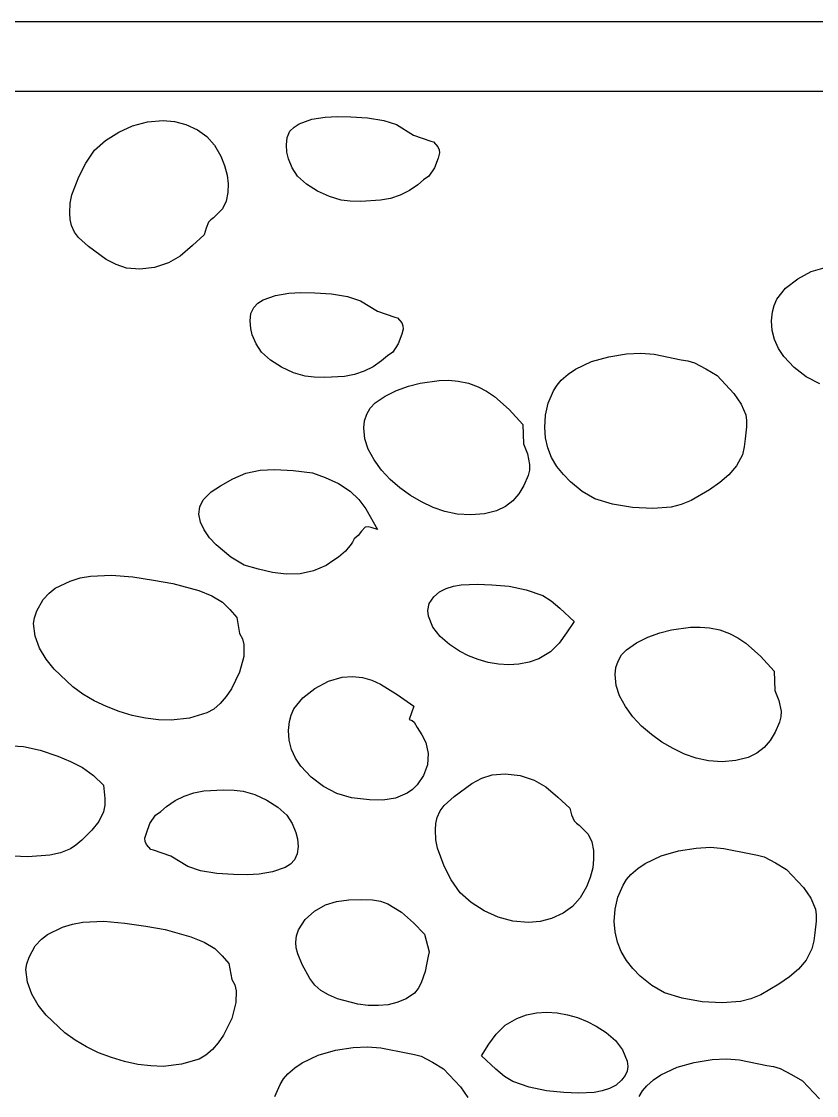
# Model space of a CAD drawing. Extents: x -1 to 541, y -138 to 3207.
# Drawn here: x 211.3 to 330.1, y 2119.5 to 2279.9 of the extents above; entities that cross this region are included whole.
import ezdxf

# ---------------------------------------------------------------- set-up
doc = ezdxf.new("R2010")
doc.units = 0

msp = doc.modelspace()

# ---------------------------------------------------------------- linework, layer by layer
at = {"layer": 'Calque_1'}
for p, q in [((83.9064, 2279.95), (524.124, 2279.95)), ((331.699, 2269.49), (188.197, 2269.49)), ((225.853391, 2263.400937), (227.938375, 2264.3425)), ((227.938375, 2264.3425), (230.143922, 2264.942812)), ((230.143922, 2264.942812), (232.475, 2265.17)), ((232.475, 2265.17), (234.213625, 2264.99375)), ((234.213625, 2264.99375), (235.899, 2264.54)), ((235.899, 2264.54), (237.636219, 2263.7425)), ((252.041016, 2264.178418), (252.821, 2264.679844)), ((252.821, 2264.679844), (254.6835, 2265.33875)), ((254.6835, 2265.33875), (256.67875, 2265.650781)), ((256.67875, 2265.650781), (258.482, 2265.75)), ((258.482, 2265.75), (260.545438, 2265.728281)), ((260.545438, 2265.728281), (263.0255, 2265.55375)), ((263.0255, 2265.55375), (265.450813, 2265.174844)), ((265.450813, 2265.174844), (267.35, 2264.54)), ((267.35, 2264.54), (269.903, 2262.95)), ((223.884, 2262.15), (225.853391, 2263.400937)), ((237.636219, 2263.7425), (239.02675, 2262.75)), ((239.02675, 2262.75), (240.159656, 2261.48)), ((251.002, 2262.6075), (251.416, 2263.54)), ((251.416, 2263.54), (252.041016, 2264.178418)), ((269.903, 2262.95), (272.477, 2262.09)), ((222.24, 2260.72), (223.884, 2262.15)), ((240.159656, 2261.48), (241.124, 2259.85)), ((250.894, 2261.51), (251.002, 2262.6075)), ((250.9905, 2260.40375), (250.894, 2261.51)), ((250.894, 2261.51), (250.894, 2261.51)), ((272.477, 2262.09), (272.892, 2261.96)), ((272.892, 2261.96), (273.527, 2261.23625)), ((273.527, 2261.23625), (273.717188, 2260.777344)), ((220.928625, 2258.785), (222.24, 2260.72)), ((241.124, 2259.85), (241.669375, 2258.45375)), ((251.198, 2259.44), (250.9905, 2260.40375)), ((251.777875, 2258.08375), (251.198, 2259.44)), ((273.545, 2259.53), (273.01025, 2258.10625)), ((273.763, 2260.31), (273.545, 2259.53)), ((273.717188, 2260.777344), (273.763, 2260.31)), ((219.885, 2256.73), (220.928625, 2258.785)), ((241.669375, 2258.45375), (242.055, 2256.99)), ((252.564, 2256.84), (251.777875, 2258.08375)), ((273.01025, 2258.10625), (272.18, 2256.84)), ((218.8585, 2254.03125), (219.885, 2256.73)), ((242.055, 2256.99), (242.187203, 2255.7175)), ((253.917344, 2255.640781), (252.564, 2256.84)), ((271.388, 2256.3), (270.517, 2255.54)), ((272.18, 2256.84), (271.388, 2256.3)), ((242.187203, 2255.7175), (242.172125, 2254.4)), ((255.57275, 2254.59625), (253.917344, 2255.640781)), ((269.264047, 2254.68), (267.908625, 2254)), ((270.517, 2255.54), (269.264047, 2254.68)), ((218.633719, 2252.810781), (218.8585, 2254.03125)), ((241.929984, 2253.12), (241.381, 2251.96)), ((242.172125, 2254.4), (241.929984, 2253.12)), ((257.356781, 2253.778594), (255.57275, 2254.59625)), ((259.096, 2253.26), (257.356781, 2253.778594)), ((260.449109, 2253.099375), (259.096, 2253.26)), ((262.042875, 2253.07), (260.449109, 2253.099375)), ((264.974, 2253.24), (262.042875, 2253.07)), ((266.471641, 2253.515), (264.974, 2253.24)), ((267.908625, 2254), (266.471641, 2253.515)), ((218.579, 2251.31), (218.633719, 2252.810781)), ((241.381, 2251.96), (240.016, 2250.62)), ((218.622125, 2250.365), (218.579, 2251.31)), ((218.816, 2249.45), (218.622125, 2250.365)), ((239.283, 2249.99), (238.908375, 2249.05375)), ((239.618, 2250.3275), (239.283, 2249.99)), ((240.016, 2250.62), (239.618, 2250.3275)), ((219.276375, 2248.459063), (218.816, 2249.45)), ((219.85, 2247.6875), (219.276375, 2248.459063)), ((238.908375, 2249.05375), (238.611, 2248.08)), ((221.37, 2246.33), (219.85, 2247.6875)), ((238.611, 2248.08), (236.856, 2246.455)), ((224.008625, 2244.39125), (221.37, 2246.33)), ((236.856, 2246.455), (235.047, 2244.89)), ((225.468234, 2243.617344), (224.008625, 2244.39125)), ((227.011, 2243.09), (225.468234, 2243.617344)), ((233.308187, 2243.892969), (231.197, 2243.21375)), ((235.047, 2244.89), (233.308187, 2243.892969)), ((229.001813, 2242.922656), (227.011, 2243.09)), ((231.197, 2243.21375), (229.001813, 2242.922656)), ((327.259, 2241.5225), (329.296312, 2242.604062)), ((329.296312, 2242.604062), (331.346, 2243.2)), ((325.463938, 2240.092188), (327.259, 2241.5225)), ((247.42, 2238.369844), (249.2825, 2239.02875)), ((249.2825, 2239.02875), (251.27775, 2239.340781)), ((251.27775, 2239.340781), (253.081, 2239.44)), ((253.081, 2239.44), (255.144437, 2239.4225)), ((255.144437, 2239.4225), (257.6245, 2239.2475)), ((257.6245, 2239.2475), (260.049812, 2238.86625)), ((260.049812, 2238.86625), (261.949, 2238.23)), ((324.141, 2238.45), (325.463938, 2240.092188)), ((245.6005, 2236.3025), (246.015, 2237.23)), ((246.015, 2237.23), (246.640016, 2237.868418)), ((246.640016, 2237.868418), (247.42, 2238.369844)), ((261.949, 2238.23), (264.503, 2236.65)), ((323.488, 2236.56), (323.737625, 2237.535)), ((323.737625, 2237.535), (324.141, 2238.45)), ((245.492, 2235.21), (245.6005, 2236.3025)), ((264.503, 2236.65), (267.076, 2235.78)), ((267.076, 2235.78), (267.491, 2235.65)), ((267.491, 2235.65), (268.126, 2234.92625)), ((323.331, 2235.22), (323.488, 2236.56)), ((245.589375, 2234.10375), (245.492, 2235.21)), ((245.492, 2235.21), (245.492, 2235.21)), ((245.797, 2233.14), (245.589375, 2234.10375)), ((268.126, 2234.92625), (268.316187, 2234.467344)), ((268.362, 2234), (268.144, 2233.22)), ((268.316187, 2234.467344), (268.362, 2234)), ((323.426141, 2233.792344), (323.331, 2235.22)), ((323.780125, 2232.41625), (323.426141, 2233.792344)), ((246.3765, 2231.77875), (245.797, 2233.14)), ((268.144, 2233.22), (267.609625, 2231.8)), ((324.374297, 2231.109531), (323.780125, 2232.41625)), ((247.163, 2230.53), (246.3765, 2231.77875)), ((267.609625, 2231.8), (266.779, 2230.53)), ((325.19, 2229.89), (324.374297, 2231.109531)), ((248.516062, 2229.330937), (247.163, 2230.53)), ((250.17175, 2228.2875), (248.516062, 2229.330937)), ((265.116, 2229.23), (263.863203, 2228.374219)), ((265.987, 2229.99), (265.116, 2229.23)), ((266.779, 2230.53), (265.987, 2229.99)), ((294.072344, 2227.993281), (296.467, 2229.12375)), ((296.467, 2229.12375), (299.043156, 2229.847344)), ((299.043156, 2229.847344), (301.699, 2230.27)), ((301.699, 2230.27), (303.859625, 2230.387344)), ((303.859625, 2230.387344), (305.82075, 2230.23375)), ((305.82075, 2230.23375), (309.875, 2229.41)), ((309.875, 2229.41), (310.879875, 2229.225)), ((310.879875, 2229.225), (311.854, 2228.95)), ((311.854, 2228.95), (313.557875, 2228.04625)), ((326.716906, 2228.25375), (325.19, 2229.89)), ((251.956062, 2227.472813), (250.17175, 2228.2875)), ((253.695, 2226.96), (251.956062, 2227.472813)), ((262.508125, 2227.69375), (261.071484, 2227.206406)), ((263.863203, 2228.374219), (262.508125, 2227.69375)), ((292.974895, 2227.242363), (294.072344, 2227.993281)), ((313.557875, 2228.04625), (315.219, 2227.06)), ((328.5395, 2226.8575), (326.716906, 2228.25375)), ((255.048125, 2226.797812), (253.695, 2226.96)), ((256.642, 2226.765), (255.048125, 2226.797812)), ((259.574, 2226.93), (256.642, 2226.765)), ((261.071484, 2227.206406), (259.574, 2226.93)), ((269.118875, 2225.477031), (270.88, 2225.92)), ((270.88, 2225.92), (273.707, 2226.30625)), ((273.707, 2226.30625), (275.13925, 2226.337656)), ((275.13925, 2226.337656), (276.561, 2226.22)), ((276.561, 2226.22), (278.118156, 2225.892344)), ((278.118156, 2225.892344), (279.524563, 2225.381875)), ((291.322484, 2225.594688), (291.961, 2226.35)), ((291.961, 2226.35), (292.974895, 2227.242363)), ((315.219, 2227.06), (317.72, 2224.3775)), ((330.572844, 2225.795), (328.5395, 2226.8575)), ((265.652125, 2223.983594), (267.339, 2224.82875)), ((267.339, 2224.82875), (269.118875, 2225.477031)), ((279.524563, 2225.381875), (280.805625, 2224.711094)), ((280.805625, 2224.711094), (281.98675, 2223.9025)), ((290.021, 2222.92), (290.792625, 2224.7475)), ((290.792625, 2224.7475), (291.322484, 2225.594688)), ((317.72, 2224.3775), (318.844313, 2222.79625)), ((263.418375, 2222.157969), (264.17, 2222.95)), ((264.17, 2222.95), (265.652125, 2223.983594)), ((281.98675, 2223.9025), (284.150813, 2221.961875)), ((289.60425, 2221.14375), (290.021, 2222.92)), ((318.844313, 2222.79625), (319.534, 2221.17)), ((262.575875, 2220.273906), (262.8925, 2221.25625)), ((262.8925, 2221.25625), (263.418375, 2222.157969)), ((284.150813, 2221.961875), (286.22, 2219.74)), ((289.483, 2219.3), (289.60425, 2221.14375)), ((319.534, 2221.17), (319.635219, 2220.311406)), ((262.452, 2219.24), (262.575875, 2220.273906)), ((286.22, 2219.74), (286.319, 2216.83)), ((319.60575, 2219.37875), (319.415, 2217.61)), ((319.635219, 2220.311406), (319.60575, 2219.37875)), ((262.603375, 2217.615), (262.451, 2219.24)), ((289.611469, 2217.752031), (289.483, 2219.3)), ((289.95275, 2216.23875), (289.611469, 2217.752031)), ((263.121, 2216.05), (262.603375, 2217.615)), ((286.319, 2216.83), (286.921125, 2215.33625)), ((290.510406, 2214.798594), (289.95275, 2216.23875)), ((319.28325, 2216.39875), (319, 2215.21)), ((319.415, 2217.61), (319.28325, 2216.39875)), ((264.005328, 2214.433418), (263.121, 2216.05)), ((286.921125, 2215.33625), (287.23, 2213.76)), ((291.288, 2213.47), (290.510406, 2214.798594)), ((319, 2215.21), (318.119031, 2213.543125)), ((244.849, 2212.47), (247.009375, 2212.90375)), ((247.009375, 2212.90375), (249.184, 2213.03)), ((249.184, 2213.03), (251.937875, 2212.8875)), ((251.937875, 2212.8875), (254.805, 2212.49)), ((265.11325, 2212.921719), (264.005328, 2214.433418)), ((266.410922, 2211.526973), (265.11325, 2212.921719)), ((287.195125, 2212.898281), (287.0155, 2212.13125)), ((287.23, 2213.76), (287.195125, 2212.898281)), ((292.263875, 2212.26875), (291.288, 2213.47)), ((318.119031, 2213.543125), (316.98325, 2212.2025)), ((241.068, 2210.58), (242.90375, 2211.63375)), ((242.90375, 2211.63375), (244.849, 2212.47)), ((254.805, 2212.49), (256.706, 2211.8)), ((256.706, 2211.8), (258.66925, 2210.925)), ((267.8645, 2210.26125), (266.410922, 2211.526973)), ((287.0155, 2212.13125), (286.339, 2210.63)), ((293.347, 2211.15), (292.263875, 2212.26875)), ((316.98325, 2212.2025), (315.623594, 2211.053125)), ((239.672375, 2209.655), (241.068, 2210.58)), ((258.66925, 2210.925), (260.427, 2209.78)), ((260.427, 2209.78), (261.710797, 2208.535625)), ((269.440141, 2209.136621), (267.8645, 2210.26125)), ((286.339, 2210.63), (285.596688, 2209.39375)), ((295.062625, 2209.745), (293.347, 2211.15)), ((296.989, 2208.64), (295.062625, 2209.745)), ((314.071, 2209.96), (311.350375, 2208.3625)), ((315.623594, 2211.053125), (314.071, 2209.96)), ((237.96725, 2207.43625), (238.495, 2208.46)), ((238.495, 2208.46), (239.672375, 2209.655)), ((261.710797, 2208.535625), (262.775125, 2207.1225)), ((271.104, 2208.165156), (269.440141, 2209.136621)), ((272.822234, 2207.358926), (271.104, 2208.165156)), ((284.7115, 2208.345), (283.630562, 2207.49125)), ((285.596688, 2209.39375), (284.7115, 2208.345)), ((299.604953, 2207.825781), (296.989, 2208.64)), ((311.350375, 2208.3625), (309.881641, 2207.763437)), ((237.834, 2206.36), (237.96725, 2207.43625)), ((262.775125, 2207.1225), (264.524, 2204.03)), ((274.561, 2206.73), (272.822234, 2207.358926)), ((276.404312, 2206.339375), (274.561, 2206.73)), ((282.301, 2206.84), (280.477938, 2206.375625)), ((283.630562, 2207.49125), (282.301, 2206.84)), ((302.586625, 2207.32375), (299.604953, 2207.825781)), ((305.609734, 2207.164844), (302.586625, 2207.32375)), ((308.35, 2207.38), (305.609734, 2207.164844)), ((309.881641, 2207.763437), (308.35, 2207.38)), ((238.06848, 2205.168379), (237.834, 2206.36)), ((238.624406, 2203.978281), (238.06848, 2205.168379)), ((278.4445, 2206.215), (276.404312, 2206.339375)), ((280.477938, 2206.375625), (278.4445, 2206.215)), ((239.427879, 2202.823105), (238.624406, 2203.978281)), ((262.103875, 2203.81375), (261.614, 2203.15)), ((262.683, 2204.38), (262.103875, 2203.81375)), ((263.114797, 2204.46875), (262.683, 2204.38)), ((263.578375, 2204.3625), (263.114797, 2204.46875)), ((264.524, 2204.03), (263.578375, 2204.3625)), ((240.405, 2201.73625), (239.427879, 2202.823105)), ((242.584594, 2199.901094), (240.405, 2201.73625)), ((260.585, 2201.85), (259.7065, 2200.82125)), ((260.783, 2202.17), (260.585, 2201.85)), ((261.001, 2202.63), (260.783, 2202.17)), ((261.614, 2203.15), (261.001, 2202.63)), ((259.7065, 2200.82125), (258.705, 2199.92)), ((244.572, 2198.74), (242.584594, 2199.901094)), ((246.722875, 2198.11875), (244.572, 2198.74)), ((256.864, 2198.68), (254.949922, 2197.852344)), ((257.992, 2199.46), (256.864, 2198.68)), ((258.705, 2199.92), (257.992, 2199.46)), ((220.119318, 2196.803242), (221.656922, 2197.093438)), ((221.656922, 2197.093438), (224.796875, 2197.2325)), ((224.796875, 2197.2325), (227.954641, 2196.962812)), ((227.954641, 2196.962812), (231.048, 2196.5)), ((248.807, 2197.64), (246.722875, 2198.11875)), ((250.876891, 2197.382031), (248.807, 2197.64)), ((252.939375, 2197.43625), (250.876891, 2197.382031)), ((254.949922, 2197.852344), (252.939375, 2197.43625)), ((215.464328, 2194.549687), (216.383625, 2195.2625)), ((216.383625, 2195.2625), (218.617, 2196.33)), ((218.617, 2196.33), (220.119318, 2196.803242)), ((231.048, 2196.5), (233.958, 2195.98)), ((233.958, 2195.98), (237.8075, 2194.91125)), ((273.779666, 2194.713633), (274.765516, 2195.240313)), ((274.765516, 2195.240313), (275.861826, 2195.591211)), ((275.861826, 2195.591211), (277.027875, 2195.7975)), ((277.027875, 2195.7975), (279.406297, 2195.900937)), ((279.406297, 2195.900937), (281.575, 2195.8)), ((281.575, 2195.8), (284.169, 2195.56)), ((284.169, 2195.56), (286.72875, 2195.02875)), ((214.559, 2193.58), (215.464328, 2194.549687)), ((237.8075, 2194.91125), (239.773969, 2194.125156)), ((239.773969, 2194.125156), (241.36, 2193.19)), ((272.245125, 2192.97125), (272.945, 2193.98)), ((272.945, 2193.98), (273.779666, 2194.713633)), ((286.72875, 2195.02875), (289.176, 2194.19)), ((289.176, 2194.19), (290.432234, 2193.405156)), ((213.646875, 2191.88625), (214.559, 2193.58)), ((241.36, 2193.19), (242.462125, 2192.095)), ((242.462125, 2192.095), (243.478, 2190.91)), ((272.026, 2191.94), (272.245125, 2192.97125)), ((290.432234, 2193.405156), (291.752875, 2192.30625)), ((291.752875, 2192.30625), (293.867, 2190.31)), ((213.154, 2190.02), (213.294922, 2190.867344)), ((213.294922, 2190.867344), (213.646875, 2191.88625)), ((243.478, 2190.91), (243.914, 2188.5)), ((272.134, 2191.12), (272.026, 2191.94)), ((272.795563, 2189.45625), (272.134, 2191.12)), ((213.392313, 2188.134375), (213.154, 2190.02)), ((273.879, 2188.0475), (272.795563, 2189.45625)), ((293.867, 2190.31), (292.753109, 2188.600156)), ((306.659875, 2188.617031), (308.421, 2189.06)), ((308.421, 2189.06), (311.248, 2189.44625)), ((311.248, 2189.44625), (312.68025, 2189.477656)), ((312.68025, 2189.477656), (314.102, 2189.36)), ((314.102, 2189.36), (315.659156, 2189.032344)), ((315.659156, 2189.032344), (317.065562, 2188.521875)), ((214.0435, 2186.335), (213.392313, 2188.134375)), ((243.914, 2188.5), (244.350531, 2187.719531)), ((244.350531, 2187.719531), (244.5585, 2186.86125)), ((275.242937, 2186.8675), (273.879, 2188.0475)), ((292.753109, 2188.600156), (291.655625, 2187.07875)), ((303.193125, 2187.123594), (304.88, 2187.96875)), ((304.88, 2187.96875), (306.659875, 2188.617031)), ((317.065562, 2188.521875), (318.346625, 2187.851094)), ((318.346625, 2187.851094), (319.52775, 2187.0425)), ((215.011937, 2184.670625), (214.0435, 2186.335)), ((244.5585, 2186.86125), (244.528, 2185.08)), ((276.746, 2185.89), (275.242937, 2186.8675)), ((278.10885, 2185.185977), (276.746, 2185.89)), ((290.347578, 2185.780469), (288.602, 2184.74)), ((291.655625, 2187.07875), (290.347578, 2185.780469)), ((300.959375, 2185.297969), (301.711, 2186.09)), ((301.711, 2186.09), (303.193125, 2187.123594)), ((319.52775, 2187.0425), (321.691813, 2185.101875)), ((216.202, 2183.19), (215.011937, 2184.670625)), ((244.528, 2185.08), (243.913266, 2182.724844)), ((279.545609, 2184.613438), (278.10885, 2185.185977)), ((281.036346, 2184.18668), (279.545609, 2184.613438)), ((282.561125, 2183.92), (281.036346, 2184.18668)), ((287.140385, 2184.223398), (285.633078, 2183.924062)), ((288.602, 2184.74), (287.140385, 2184.223398)), ((300.116875, 2183.413906), (300.4335, 2184.39625)), ((300.4335, 2184.39625), (300.959375, 2185.297969)), ((321.691813, 2185.101875), (323.761, 2182.88)), ((218.993, 2180.55), (216.202, 2183.19)), ((243.913266, 2182.724844), (242.685875, 2180.23375)), ((284.100014, 2183.827695), (282.561125, 2183.92)), ((285.633078, 2183.924062), (284.100014, 2183.827695)), ((299.993, 2182.38), (300.116875, 2183.413906)), ((323.761, 2182.88), (323.86, 2179.98)), ((255.143375, 2180.3075), (257.180734, 2181.385625)), ((257.180734, 2181.385625), (259.23, 2181.98)), ((259.23, 2181.98), (260.79048, 2182.083965)), ((260.79048, 2182.083965), (262.254656, 2181.915469)), ((262.254656, 2181.915469), (263.638629, 2181.518926)), ((263.638629, 2181.518926), (264.9585, 2180.93875)), ((264.9585, 2180.93875), (267.470344, 2179.405156)), ((300.143875, 2180.75625), (299.992, 2182.38)), ((299.992, 2182.38), (299.993, 2182.38)), ((220.509486, 2179.446367), (218.993, 2180.55)), ((222.197266, 2178.454062), (220.509486, 2179.446367)), ((242.685875, 2180.23375), (241.891799, 2179.077559)), ((253.348078, 2178.880625), (255.143375, 2180.3075)), ((267.470344, 2179.405156), (269.919, 2177.67)), ((300.661, 2179.2), (300.143875, 2180.75625)), ((301.545371, 2177.580117), (300.661, 2179.2)), ((323.86, 2179.98), (324.462, 2178.485)), ((224.016318, 2177.585977), (222.197266, 2178.454062)), ((225.926625, 2176.855), (224.016318, 2177.585977)), ((241.003797, 2178.055781), (240.041615, 2177.224551)), ((241.891799, 2179.077559), (241.003797, 2178.055781)), ((252.025, 2177.24), (253.348078, 2178.880625)), ((269.919, 2177.67), (269.226, 2175.65)), ((302.653406, 2176.065938), (301.545371, 2177.580117)), ((324.462, 2178.485), (324.77, 2176.9)), ((227.888166, 2176.274023), (225.926625, 2176.855)), ((229.860922, 2175.855937), (227.888166, 2176.274023)), ((239.025, 2176.64), (236.409875, 2175.87125)), ((240.041615, 2177.224551), (239.025, 2176.64)), ((251.372, 2175.35), (251.621625, 2176.32125)), ((251.621625, 2176.32125), (252.025, 2177.24)), ((303.951238, 2174.669414), (302.653406, 2176.065938)), ((324.735281, 2176.038438), (324.556, 2175.2725)), ((324.77, 2176.9), (324.735281, 2176.038438)), ((231.804873, 2175.613633), (229.860922, 2175.855937)), ((233.68, 2175.56), (231.804873, 2175.613633)), ((236.409875, 2175.87125), (233.68, 2175.56)), ((251.215, 2174.01), (251.372, 2175.35)), ((269.226, 2175.65), (269.661563, 2175.500937)), ((269.661563, 2175.500937), (269.96325, 2175.245)), ((269.96325, 2175.245), (270.453, 2174.48)), ((270.453, 2174.48), (271.132875, 2173.3825)), ((305.405, 2173.4025), (303.951238, 2174.669414)), ((324.556, 2175.2725), (323.88, 2173.78)), ((251.310141, 2172.580781), (251.215, 2174.01)), ((271.132875, 2173.3825), (271.74, 2172.21)), ((306.980824, 2172.277148), (305.405, 2173.4025)), ((323.88, 2173.78), (323.137687, 2172.539375)), ((209.119312, 2171.773281), (211.64075, 2171.60375)), ((211.64075, 2171.60375), (214.119812, 2171.057344)), ((251.664125, 2171.20125), (251.310141, 2172.580781)), ((252.258297, 2169.891094), (251.664125, 2171.20125)), ((271.74, 2172.21), (272.093672, 2170.557188)), ((308.644844, 2171.305313), (306.980824, 2172.277148)), ((310.363191, 2170.498945), (308.644844, 2171.305313)), ((322.2525, 2171.49), (321.171562, 2170.635625)), ((323.137687, 2172.539375), (322.2525, 2171.49)), ((214.119812, 2171.057344), (216.762, 2170.18)), ((216.762, 2170.18), (218.682906, 2169.398125)), ((253.074, 2168.67), (252.258297, 2169.891094)), ((272.093672, 2170.557188), (271.963875, 2168.8725)), ((312.102, 2169.87), (310.363191, 2170.498945)), ((313.945312, 2169.480781), (312.102, 2169.87)), ((319.842, 2169.98), (318.018937, 2169.519844)), ((321.171562, 2170.635625), (319.842, 2169.98)), ((218.682906, 2169.398125), (220.4645, 2168.47)), ((220.4645, 2168.47), (222.102094, 2167.316875)), ((254.601328, 2167.039531), (253.074, 2168.67)), ((271.963875, 2168.8725), (271.400391, 2167.274063)), ((315.9855, 2169.35875), (313.945312, 2169.480781)), ((318.018937, 2169.519844), (315.9855, 2169.35875)), ((222.102094, 2167.316875), (223.591, 2165.86)), ((256.423875, 2165.64625), (254.601328, 2167.039531)), ((271.400391, 2167.274063), (270.453, 2165.88)), ((278.60575, 2166.1), (280.065656, 2166.872812)), ((280.065656, 2166.872812), (281.609, 2167.4)), ((281.609, 2167.4), (283.59925, 2167.567344)), ((283.59925, 2167.567344), (285.79425, 2167.27625)), ((285.79425, 2167.27625), (287.905625, 2166.597031)), ((287.905625, 2166.597031), (289.645, 2165.6)), ((223.591, 2165.86), (223.782625, 2163.86125)), ((237.061516, 2164.703594), (238.559, 2164.98)), ((238.559, 2164.98), (241.491, 2165.145)), ((241.491, 2165.145), (243.084875, 2165.112187)), ((243.084875, 2165.112187), (244.438, 2164.95)), ((244.438, 2164.95), (246.176797, 2164.437187)), ((258.456984, 2164.584844), (256.423875, 2165.64625)), ((269.729391, 2165.187422), (268.936125, 2164.63875)), ((270.453, 2165.88), (269.729391, 2165.187422)), ((275.967, 2164.17), (278.60575, 2166.1)), ((289.645, 2165.6), (291.453125, 2164.035)), ((223.782625, 2163.86125), (223.772266, 2162.866094)), ((233.017, 2162.68), (234.269797, 2163.535781)), ((234.269797, 2163.535781), (235.624875, 2164.21625)), ((235.624875, 2164.21625), (237.061516, 2164.703594)), ((246.176797, 2164.437187), (247.960875, 2163.6225)), ((247.960875, 2163.6225), (249.616516, 2162.579062)), ((260.616, 2163.95), (258.456984, 2164.584844)), ((263.328, 2163.66), (260.616, 2163.95)), ((265.285875, 2163.63), (263.328, 2163.66)), ((267.1845, 2163.9225), (265.285875, 2163.63)), ((268.936125, 2164.63875), (267.1845, 2163.9225)), ((274.447125, 2162.80375), (275.967, 2164.17)), ((291.453125, 2164.035), (293.208, 2162.41)), ((223.591, 2161.87), (222.87475, 2160.40375)), ((223.772266, 2162.866094), (223.591, 2161.87)), ((231.354, 2161.38), (232.146, 2161.92)), ((232.146, 2161.92), (233.017, 2162.68)), ((249.616516, 2162.579062), (250.97, 2161.38)), ((273.414, 2161.04), (273.873797, 2162.031094)), ((273.873797, 2162.031094), (274.447125, 2162.80375)), ((293.208, 2162.41), (293.5055, 2161.43625)), ((222.87475, 2160.40375), (221.83, 2159.14)), ((229.988, 2158.69), (230.522875, 2160.11)), ((230.522875, 2160.11), (231.354, 2161.38)), ((250.97, 2161.38), (251.75575, 2160.13125)), ((251.75575, 2160.13125), (252.336, 2158.77)), ((273.176, 2159.18), (273.219625, 2160.125)), ((273.219625, 2160.125), (273.414, 2161.04)), ((293.5055, 2161.43625), (293.881, 2160.5)), ((293.881, 2160.5), (294.215125, 2160.1625)), ((294.215125, 2160.1625), (294.613, 2159.87)), ((221.83, 2159.14), (220.33375, 2157.64)), ((229.77, 2157.91), (229.988, 2158.69)), ((252.336, 2158.77), (252.54325, 2157.8075)), ((273.230719, 2157.679219), (273.176, 2159.18)), ((294.613, 2159.87), (295.979, 2158.53)), ((295.979, 2158.53), (296.527688, 2157.37)), ((219.454281, 2156.875937), (218.662, 2156.35)), ((220.33375, 2157.64), (219.454281, 2156.875937)), ((229.771, 2157.91), (229.77, 2157.91)), ((229.816375, 2157.442656), (229.771, 2157.91)), ((230.0065, 2156.98375), (229.816375, 2157.442656)), ((230.641, 2156.26), (230.0065, 2156.98375)), ((252.54325, 2157.8075), (252.64025, 2156.7025)), ((273.4555, 2156.45875), (273.230719, 2157.679219)), ((296.527688, 2157.37), (296.76925, 2156.09)), ((212.289, 2155.13), (209.05725, 2155.28125)), ((215.548625, 2155.3875), (212.289, 2155.13)), ((217.147172, 2155.757187), (215.548625, 2155.3875)), ((218.662, 2156.35), (217.147172, 2155.757187)), ((231.057, 2156.13), (230.641, 2156.26)), ((233.63, 2155.26), (231.057, 2156.13)), ((236.184, 2153.68), (233.63, 2155.26)), ((252.530625, 2155.60875), (252.118, 2154.68)), ((252.64025, 2156.7025), (252.530625, 2155.60875)), ((274.482, 2153.76), (273.4555, 2156.45875)), ((296.76925, 2156.09), (296.783937, 2154.7725)), ((304.466359, 2154.167656), (306.861125, 2155.29875)), ((306.861125, 2155.29875), (309.437578, 2156.022969)), ((309.437578, 2156.022969), (312.094, 2156.45)), ((312.094, 2156.45), (314.254047, 2156.562969)), ((314.254047, 2156.562969), (316.214875, 2156.40875)), ((316.214875, 2156.40875), (320.269, 2155.58)), ((320.269, 2155.58), (321.273875, 2155.4)), ((321.273875, 2155.4), (322.248, 2155.13)), ((322.248, 2155.13), (323.95225, 2154.22625)), ((238.083188, 2153.04375), (236.184, 2153.68)), ((250.713, 2153.535937), (248.8505, 2152.8775)), ((251.492984, 2154.038711), (250.713, 2153.535937)), ((252.118, 2154.68), (251.492984, 2154.038711)), ((275.52575, 2151.705), (274.482, 2153.76)), ((296.783937, 2154.7725), (296.652, 2153.5)), ((303.368896, 2153.415254), (304.466359, 2154.167656)), ((323.95225, 2154.22625), (325.613, 2153.24)), ((240.5085, 2152.6625), (238.083188, 2153.04375)), ((242.988563, 2152.4875), (240.5085, 2152.6625)), ((245.052, 2152.47), (242.988563, 2152.4875)), ((246.85525, 2152.567812), (245.052, 2152.47)), ((248.8505, 2152.8775), (246.85525, 2152.567812)), ((296.266, 2152.03625), (295.721, 2150.64)), ((296.652, 2153.5), (296.266, 2152.03625)), ((301.716484, 2151.764844), (302.355, 2152.52)), ((302.355, 2152.52), (303.368896, 2153.415254)), ((325.613, 2153.24), (328.114375, 2150.5525)), ((276.838, 2149.77), (275.52575, 2151.705)), ((295.721, 2150.64), (294.756656, 2149.01)), ((300.415, 2149.1), (301.186625, 2150.91875)), ((301.186625, 2150.91875), (301.716484, 2151.764844)), ((328.114375, 2150.5525), (329.238734, 2148.967813)), ((258.362047, 2148.45125), (260.218125, 2148.7075)), ((260.218125, 2148.7075), (262.091641, 2148.78)), ((262.091641, 2148.78), (263.747, 2148.71)), ((263.747, 2148.71), (264.94217, 2148.499434)), ((278.481, 2148.34), (276.838, 2149.77)), ((294.756656, 2149.01), (293.62375, 2147.74)), ((299.99825, 2147.31875), (300.415, 2149.1)), ((329.238734, 2148.967813), (329.928, 2147.34)), ((255.105828, 2147.044531), (256.759, 2147.97)), ((256.759, 2147.97), (258.362047, 2148.45125)), ((264.94217, 2148.499434), (266.059797, 2148.099844)), ((266.059797, 2148.099844), (268.091625, 2146.86625)), ((280.450375, 2147.089219), (278.481, 2148.34)), ((282.53525, 2146.14875), (280.450375, 2147.089219)), ((293.62375, 2147.74), (292.233219, 2146.7475)), ((299.877, 2145.47), (299.99825, 2147.31875)), ((329.928, 2147.34), (330.029219, 2146.482969)), ((220.499922, 2145.373594), (223.639875, 2145.51375)), ((223.639875, 2145.51375), (226.797641, 2145.247031)), ((252.722359, 2144.222344), (253.708125, 2145.78625)), ((253.708125, 2145.78625), (255.105828, 2147.044531)), ((268.091625, 2146.86625), (269.900891, 2145.274531)), ((284.7405, 2145.551406), (282.53525, 2146.14875)), ((287.071, 2145.33), (284.7405, 2145.551406)), ((288.810125, 2145.4975), (287.071, 2145.33)), ((290.496, 2145.95), (288.810125, 2145.4975)), ((292.233219, 2146.7475), (290.496, 2145.95)), ((329.99975, 2145.55375), (329.809, 2143.79)), ((330.029219, 2146.482969), (329.99975, 2145.55375)), ((215.22625, 2143.54625), (217.46, 2144.61)), ((217.46, 2144.61), (218.962318, 2145.083262)), ((218.962318, 2145.083262), (220.499922, 2145.373594)), ((226.797641, 2145.247031), (229.891, 2144.79)), ((229.891, 2144.79), (232.8, 2144.27)), ((232.8, 2144.27), (236.65, 2143.19625)), ((252.43285, 2143.334277), (252.722359, 2144.222344)), ((269.900891, 2145.274531), (271.546, 2143.59)), ((300.006047, 2143.923594), (299.877, 2145.47)), ((300.347625, 2142.41375), (300.006047, 2143.923594)), ((213.402, 2141.86), (214.306906, 2142.833906)), ((214.306906, 2142.833906), (215.22625, 2143.54625)), ((236.65, 2143.19625), (238.616531, 2142.406719)), ((238.616531, 2142.406719), (240.203, 2141.47)), ((252.305, 2142.38), (252.43285, 2143.334277)), ((252.373891, 2141.528281), (252.305, 2142.38)), ((271.546, 2143.59), (272.238, 2140.97)), ((300.905391, 2140.977031), (300.347625, 2142.41375)), ((329.67725, 2142.57375), (329.394, 2141.38)), ((329.809, 2143.79), (329.67725, 2142.57375)), ((212.489875, 2140.17), (213.402, 2141.86)), ((240.203, 2141.47), (241.30475, 2140.375)), ((252.603375, 2140.67375), (252.373891, 2141.528281)), ((253.276, 2139.08), (252.603375, 2140.67375)), ((272.238, 2140.97), (272.06, 2140.32)), ((301.683, 2139.65), (300.905391, 2140.977031)), ((329.394, 2141.38), (328.513031, 2139.714531)), ((211.997, 2138.3), (212.137922, 2139.14875)), ((212.137922, 2139.14875), (212.489875, 2140.17)), ((241.30475, 2140.375), (242.321, 2139.19)), ((242.321, 2139.19), (242.756, 2136.79)), ((254.399125, 2136.9575), (253.276, 2139.08)), ((271.803, 2139.08), (271.644, 2138)), ((272.06, 2140.32), (271.803, 2139.08)), ((302.658375, 2138.44125), (301.683, 2139.65)), ((328.513031, 2139.714531), (327.37725, 2138.37625)), ((212.235313, 2136.41875), (211.997, 2138.3)), ((271.644, 2138), (271.033125, 2136.29375)), ((303.741, 2137.33), (302.658375, 2138.44125)), ((327.37725, 2138.37625), (326.017594, 2137.227344)), ((212.8865, 2134.62), (212.235313, 2136.41875)), ((242.756, 2136.79), (243.192953, 2136.00375)), ((243.192953, 2136.00375), (243.400875, 2135.1425)), ((255.135766, 2135.972187), (254.399125, 2136.9575)), ((256.027, 2135.18), (255.135766, 2135.972187)), ((271.033125, 2136.29375), (270.573141, 2135.481406)), ((305.456625, 2135.92375), (303.741, 2137.33)), ((307.383, 2134.81), (305.456625, 2135.92375)), ((324.465, 2136.13), (321.7445, 2134.53625)), ((326.017594, 2137.227344), (324.465, 2136.13)), ((213.854938, 2132.95625), (212.8865, 2134.62)), ((243.400875, 2135.1425), (243.37, 2133.36)), ((257.184049, 2134.515723), (256.027, 2135.18)), ((258.529078, 2133.943906), (257.184049, 2134.515723)), ((270.021, 2134.79), (268.78125, 2133.9425)), ((270.573141, 2135.481406), (270.021, 2134.79)), ((309.999109, 2134.001406), (307.383, 2134.81)), ((321.7445, 2134.53625), (320.276063, 2133.937656)), ((215.045, 2131.48), (213.854938, 2132.95625)), ((243.37, 2133.36), (242.755828, 2131.009219)), ((261.558875, 2133.14375), (258.529078, 2133.943906)), ((263.131541, 2132.948457), (261.558875, 2133.14375)), ((264.667984, 2132.911719), (263.131541, 2132.948457)), ((266.112154, 2133.050059), (264.667984, 2132.911719)), ((267.408, 2133.38), (266.112154, 2133.050059)), ((268.78125, 2133.9425), (267.408, 2133.38)), ((312.981125, 2133.50125), (309.999109, 2134.001406)), ((316.004578, 2133.340469), (312.981125, 2133.50125)), ((318.745, 2133.55), (316.004578, 2133.340469)), ((320.276063, 2133.937656), (318.745, 2133.55)), ((217.836, 2128.83), (215.045, 2131.48)), ((285.309, 2131.01), (286.770945, 2131.526191)), ((286.770945, 2131.526191), (288.2785, 2131.824531)), ((288.2785, 2131.824531), (289.811742, 2131.919668)), ((289.811742, 2131.919668), (291.35075, 2131.82625)), ((291.35075, 2131.82625), (292.875602, 2131.558926)), ((292.875602, 2131.558926), (294.366375, 2131.132344)), ((294.366375, 2131.132344), (295.803148, 2130.561152)), ((242.755828, 2131.009219), (241.528625, 2128.51875)), ((282.255375, 2128.67), (283.563422, 2129.969375)), ((283.563422, 2129.969375), (285.309, 2131.01)), ((295.803148, 2130.561152), (297.166, 2129.86)), ((297.166, 2129.86), (298.669062, 2128.8825)), ((219.352486, 2127.729238), (217.836, 2128.83)), ((241.528625, 2128.51875), (240.734502, 2127.362637)), ((281.157891, 2127.145625), (282.255375, 2128.67)), ((298.669062, 2128.8825), (300.033, 2127.7025)), ((221.040266, 2126.738281), (219.352486, 2127.729238)), ((222.859318, 2125.870371), (221.040266, 2126.738281)), ((239.846359, 2126.341406), (238.883943, 2125.51166)), ((240.734502, 2127.362637), (239.846359, 2126.341406)), ((255.6365, 2125.5175), (258.213, 2126.23875)), ((258.213, 2126.23875), (260.869, 2126.66)), ((260.869, 2126.66), (263.029469, 2126.777344)), ((263.029469, 2126.777344), (264.99025, 2126.62375)), ((264.99025, 2126.62375), (269.044, 2125.8)), ((280.044, 2125.43), (281.157891, 2127.145625)), ((300.033, 2127.7025), (301.116438, 2126.29375)), ((301.116438, 2126.29375), (301.778, 2124.63)), ((224.769625, 2125.13875), (222.859318, 2125.870371)), ((226.731166, 2124.55666), (224.769625, 2125.13875)), ((237.867, 2124.93), (235.25275, 2124.15625)), ((238.883943, 2125.51166), (237.867, 2124.93)), ((253.2415, 2124.3875), (255.6365, 2125.5175)), ((269.044, 2125.8), (270.049, 2125.615)), ((270.049, 2125.615), (271.024, 2125.34)), ((271.024, 2125.34), (272.72775, 2124.44125)), ((282.158625, 2123.44125), (280.044, 2125.43)), ((301.778, 2124.63), (301.885141, 2123.803438)), ((311.818578, 2124.433125), (314.475, 2124.86)), ((314.475, 2124.86), (316.635609, 2124.977188)), ((316.635609, 2124.977188), (318.596625, 2124.8225)), ((318.596625, 2124.8225), (322.65, 2123.99)), ((228.703922, 2124.137344), (226.731166, 2124.55666)), ((230.647873, 2123.894043), (228.703922, 2124.137344)), ((232.523, 2123.84), (230.647873, 2123.894043)), ((235.25275, 2124.15625), (232.523, 2123.84)), ((251.13, 2122.74), (252.143937, 2123.635234)), ((252.143937, 2123.635234), (253.2415, 2124.3875)), ((272.72775, 2124.44125), (274.388, 2123.46)), ((274.388, 2123.46), (276.8895, 2120.76875)), ((283.479328, 2122.340469), (282.158625, 2123.44125)), ((301.790625, 2123.1025), (301.487047, 2122.450313)), ((301.885141, 2123.803438), (301.790625, 2123.1025)), ((306.847359, 2122.581875), (309.242125, 2123.71)), ((309.242125, 2123.71), (311.818578, 2124.433125)), ((322.65, 2123.99), (323.654875, 2123.81)), ((323.654875, 2123.81), (324.629, 2123.54)), ((324.629, 2123.54), (326.333375, 2122.63625)), ((249.962125, 2121.1375), (250.491641, 2121.984687)), ((250.491641, 2121.984687), (251.13, 2122.74)), ((284.736, 2121.55), (283.479328, 2122.340469)), ((287.182875, 2120.72), (284.736, 2121.55)), ((300.967, 2121.77), (300.132045, 2121.036367)), ((301.487047, 2122.450313), (300.967, 2121.77)), ((304.736, 2120.94), (305.749896, 2121.831953)), ((305.749896, 2121.831953), (306.847359, 2122.581875)), ((326.333375, 2122.63625), (327.995, 2121.65)), ((327.995, 2121.65), (330.495625, 2118.9675)), ((249.191, 2119.31), (249.962125, 2121.1375)), ((276.8895, 2120.76875), (278.014156, 2119.186406)), ((289.743, 2120.19), (287.182875, 2120.72)), ((292.336, 2119.95), (289.743, 2120.19)), ((294.505141, 2119.849063), (292.336, 2119.95)), ((296.883625, 2119.9525), (294.505141, 2119.849063)), ((298.049682, 2120.158789), (296.883625, 2119.9525)), ((299.146047, 2120.509687), (298.049682, 2120.158789)), ((300.132045, 2121.036367), (299.146047, 2120.509687)), ((303.56775, 2119.3375), (304.0975, 2120.184688)), ((304.0975, 2120.184688), (304.736, 2120.94))]:
    msp.add_line(p, q, dxfattribs=at)

doc.saveas('drawing.dxf')
